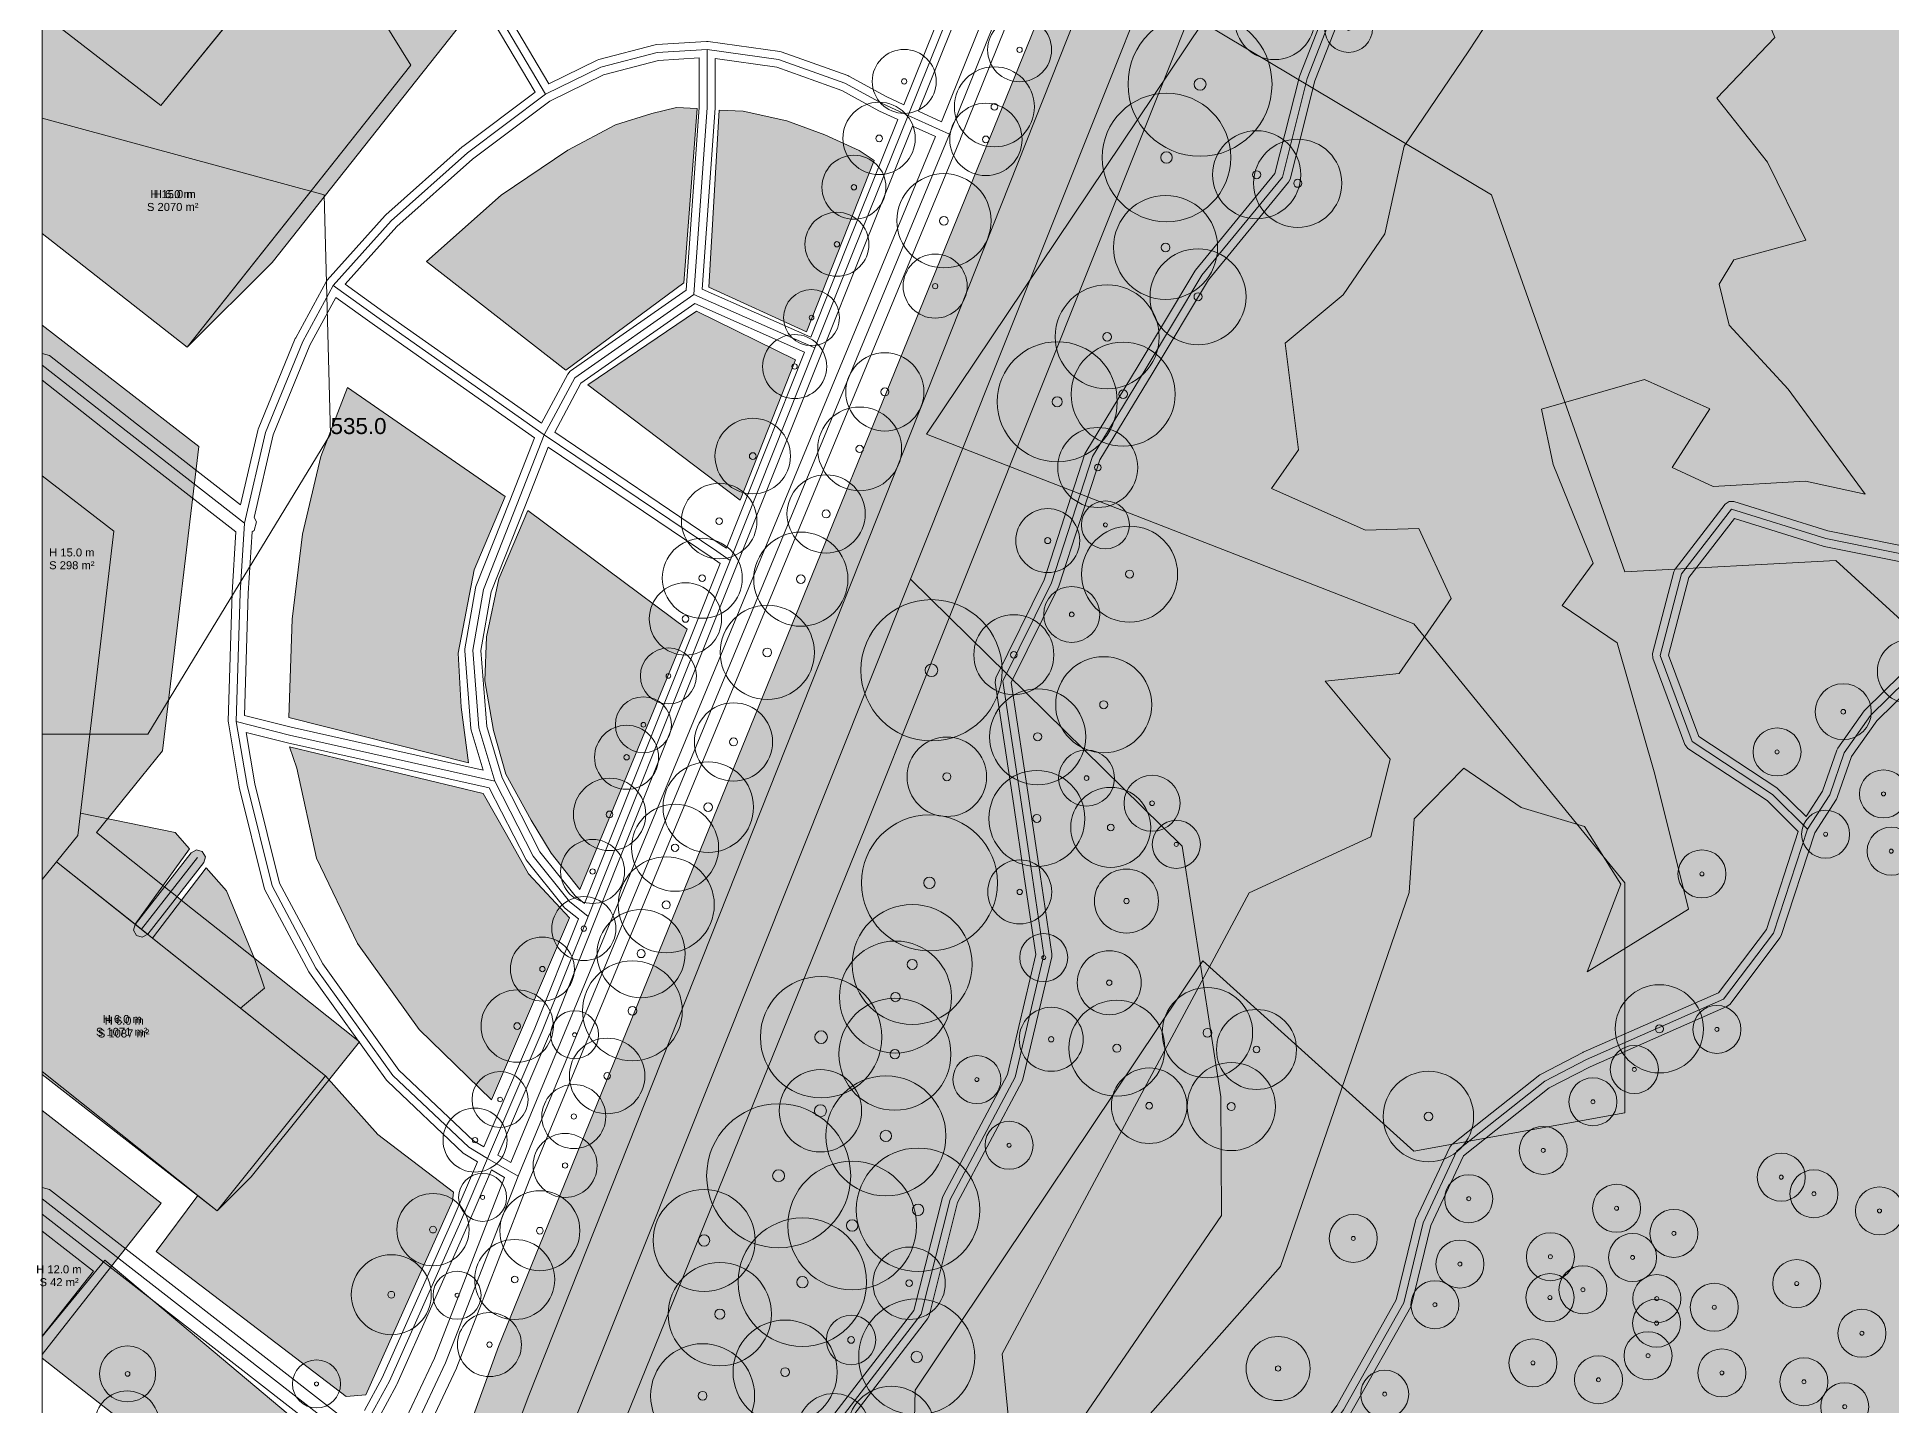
# Model space of a CAD drawing. Header units: metres. Extents: x -4 to 1086, y -7 to 929.
# Drawn here: x -0.6 to 231.2, y 102.6 to 273.7 of the extents above; entities that cross this region are included whole.
import ezdxf

# ---------------------------------------------------------------- set-up
doc = ezdxf.new("R2010")
doc.units = ezdxf.units.M
doc.header["$MEASUREMENT"] = 0
for name, color, linetype, lineweight, true_color in [('TPX_BUILDING_AREAS_TEXT', 7, 'CONTINUOUS', 0, 0x000000), ('TPX_BUILDING_HEIGHTS_TEXT', 7, 'CONTINUOUS', 0, 0x000000), ('TPX_BUILDINGS', 7, 'CONTINUOUS', 0, 0x000000), ('TPX_BUILDINGS_HATCH', 7, 'CONTINUOUS', 0, 0xf0f0f0), ('TPX_BUILDINGS_SHADOWS_HATCH', 7, 'CONTINUOUS', 0, 0x000000), ('TPX_BUILDINGS_SHADOWS_OUTLINES', 7, 'CONTINUOUS', 0, 0x000000), ('TPX_CONTOUR_LINES_5M', 7, 'CONTINUOUS', 0, 0x969696), ('TPX_CONTOUR_LINES_5M_TEXT', 7, 'CONTINUOUS', 0, 0x000000), ('TPX_FRAME_PROJECT', 7, 'CONTINUOUS', 0, 0x000000), ('TPX_ROADS_AXES', 7, 'CONTINUOUS', 0, 0x323232), ('TPX_ROADS_CONTOURS', 7, 'CONTINUOUS', 0, 0x646464), ('TPX_ROADS_HATCH', 7, 'CONTINUOUS', 0, 0xc8c8c8), ('TPX_VEGETATION_GREEN_SPACES', 7, 'CONTINUOUS', 0, 0x58ba48), ('TPX_VEGETATION_GREEN_SPACES_HATCH', 7, 'CONTINUOUS', 0, 0x58ba48), ('TPX_VEGETATION_TREES_INDIVIDUAL', 7, 'CONTINUOUS', 0, 0x136734), ('TPX_WATERWAYS', 7, 'CONTINUOUS', 0, 0x7aafdf), ('TPX_WATERWAYS_HATCH', 7, 'CONTINUOUS', 0, 0x7aafdf)]:
    doc.layers.add(name, color=color, linetype=linetype, lineweight=lineweight, true_color=true_color)
doc.styles.add('TPX_TEXTE', font='arial.ttf')

# ---------------------------------------------------------------- blocks, each defined once
blk = doc.blocks.new('TREETR004_CR047')
at = {"layer": 'TPX_VEGETATION_TREES_INDIVIDUAL'}
for radius in [4.72, 0.417]:
    blk.add_circle((0, 0, 0.04), radius, dxfattribs=at)
blk = doc.blocks.new('TREETR003_CR035')
at = {"layer": 'TPX_VEGETATION_TREES_INDIVIDUAL'}
for radius in [3.5, 0.292]:
    blk.add_circle((0, 0, 0.04), radius, dxfattribs=at)
blk = doc.blocks.new('TREETR007_CR075')
at = {"layer": 'TPX_VEGETATION_TREES_INDIVIDUAL'}
for radius in [7.5, 0.708]:
    blk.add_circle((0, 0, 0.04), radius, dxfattribs=at)
blk = doc.blocks.new('TREETR008_CR090')
at = {"layer": 'TPX_VEGETATION_TREES_INDIVIDUAL'}
for radius in [9, 0.75]:
    blk.add_circle((0, 0, 0.04), radius, dxfattribs=at)
blk = doc.blocks.new('TREETR005_CR054')
at = {"layer": 'TPX_VEGETATION_TREES_INDIVIDUAL'}
for radius in [5.44, 0.458]:
    blk.add_circle((0, 0, 0.04), radius, dxfattribs=at)
blk = doc.blocks.new('TREETR003_CR030')
at = {"layer": 'TPX_VEGETATION_TREES_INDIVIDUAL'}
for radius in [3, 0.25]:
    blk.add_circle((0, 0, 0.04), radius, dxfattribs=at)
blk = doc.blocks.new('TREETR005_CR055')
at = {"layer": 'TPX_VEGETATION_TREES_INDIVIDUAL'}
for radius in [5.51, 0.5]:
    blk.add_circle((0, 0, 0.04), radius, dxfattribs=at)
blk = doc.blocks.new('TREETR006_CR075')
at = {"layer": 'TPX_VEGETATION_TREES_INDIVIDUAL'}
for radius in [7.5, 0.625]:
    blk.add_circle((0, 0, 0.04), radius, dxfattribs=at)
blk = doc.blocks.new('TREETR007_CR080')
at = {"layer": 'TPX_VEGETATION_TREES_INDIVIDUAL'}
for radius in [8.03, 0.708]:
    blk.add_circle((0, 0, 0.04), radius, dxfattribs=at)
blk = doc.blocks.new('TREETR005_CR057')
at = {"layer": 'TPX_VEGETATION_TREES_INDIVIDUAL'}
for radius in [5.65, 0.542]:
    blk.add_circle((0, 0, 0.04), radius, dxfattribs=at)
blk = doc.blocks.new('TREETR006_CR070')
at = {"layer": 'TPX_VEGETATION_TREES_INDIVIDUAL'}
for radius in [7, 0.583]:
    blk.add_circle((0, 0, 0.04), radius, dxfattribs=at)
blk = doc.blocks.new('TREETR007_CR085')
at = {"layer": 'TPX_VEGETATION_TREES_INDIVIDUAL'}
for radius in [8.5, 0.708]:
    blk.add_circle((0, 0, 0.04), radius, dxfattribs=at)
blk = doc.blocks.new('TREETR006_CR065')
at = {"layer": 'TPX_VEGETATION_TREES_INDIVIDUAL'}
for radius in [6.45, 0.625]:
    blk.add_circle((0, 0, 0.04), radius, dxfattribs=at)
blk = doc.blocks.new('TREETR005_CR062')
at = {"layer": 'TPX_VEGETATION_TREES_INDIVIDUAL'}
for radius in [6.24, 0.542]:
    blk.add_circle((0, 0, 0.04), radius, dxfattribs=at)
blk = doc.blocks.new('TREETR007_CR064')
at = {"layer": 'TPX_VEGETATION_TREES_INDIVIDUAL'}
for radius in [6.37, 0.708]:
    blk.add_circle((0, 0, 0.04), radius, dxfattribs=at)
blk = doc.blocks.new('TREETR005_CR059')
at = {"layer": 'TPX_VEGETATION_TREES_INDIVIDUAL'}
for radius in [5.89, 0.542]:
    blk.add_circle((0, 0, 0.04), radius, dxfattribs=at)
blk = doc.blocks.new('TREETR008_CR052')
at = {"layer": 'TPX_VEGETATION_TREES_INDIVIDUAL'}
for radius in [5.15, 0.75]:
    blk.add_circle((0, 0, 0.04), radius, dxfattribs=at)
blk = doc.blocks.new('TREETR008_CR076')
at = {"layer": 'TPX_VEGETATION_TREES_INDIVIDUAL'}
for radius in [7.59, 0.792]:
    blk.add_circle((0, 0, 0.04), radius, dxfattribs=at)
blk = doc.blocks.new('TREETR007_CR073')
at = {"layer": 'TPX_VEGETATION_TREES_INDIVIDUAL'}
for radius in [7.25, 0.708]:
    blk.add_circle((0, 0, 0.04), radius, dxfattribs=at)
blk = doc.blocks.new('TREETR003_CR040')
at = {"layer": 'TPX_VEGETATION_TREES_INDIVIDUAL'}
for radius in [4, 0.333]:
    blk.add_circle((0, 0, 0.04), radius, dxfattribs=at)
blk = doc.blocks.new('TREETR004_CR050')
at = {"layer": 'TPX_VEGETATION_TREES_INDIVIDUAL'}
for radius in [5, 0.417]:
    blk.add_circle((0, 0, 0.04), radius, dxfattribs=at)
blk = doc.blocks.new('TREETR007_CR077')
at = {"layer": 'TPX_VEGETATION_TREES_INDIVIDUAL'}
for radius in [7.72, 0.708]:
    blk.add_circle((0, 0, 0.04), radius, dxfattribs=at)
blk = doc.blocks.new('TREETR004_CR031')
at = {"layer": 'TPX_VEGETATION_TREES_INDIVIDUAL'}
for radius in [3.09, 0.417]:
    blk.add_circle((0, 0, 0.04), radius, dxfattribs=at)
blk = doc.blocks.new('TREETR004_CR040')
at = {"layer": 'TPX_VEGETATION_TREES_INDIVIDUAL'}
for radius in [4, 0.375]:
    blk.add_circle((0, 0, 0.04), radius, dxfattribs=at)
blk = doc.blocks.new('TREETR005_CR050')
at = {"layer": 'TPX_VEGETATION_TREES_INDIVIDUAL'}
for radius in [4.97, 0.5]:
    blk.add_circle((0, 0, 0.04), radius, dxfattribs=at)
blk = doc.blocks.new('TREETR005_CR052')
at = {"layer": 'TPX_VEGETATION_TREES_INDIVIDUAL'}
for radius in [5.24, 0.458]:
    blk.add_circle((0, 0, 0.04), radius, dxfattribs=at)
blk = doc.blocks.new('TREETR004_CR045')
at = {"layer": 'TPX_VEGETATION_TREES_INDIVIDUAL'}
for radius in [4.52, 0.417]:
    blk.add_circle((0, 0, 0.04), radius, dxfattribs=at)
blk = doc.blocks.new('TREETR005_CR060')
at = {"layer": 'TPX_VEGETATION_TREES_INDIVIDUAL'}
for radius in [6, 0.5]:
    blk.add_circle((0, 0, 0.04), radius, dxfattribs=at)
blk = doc.blocks.new('TREETR005_CR049')
at = {"layer": 'TPX_VEGETATION_TREES_INDIVIDUAL'}
for radius in [4.89, 0.5]:
    blk.add_circle((0, 0, 0.04), radius, dxfattribs=at)
blk = doc.blocks.new('TREETR008_CR088')
at = {"layer": 'TPX_VEGETATION_TREES_INDIVIDUAL'}
for radius in [8.83, 0.792]:
    blk.add_circle((0, 0, 0.04), radius, dxfattribs=at)
blk = doc.blocks.new('TREETR005_CR065')
at = {"layer": 'TPX_VEGETATION_TREES_INDIVIDUAL'}
for radius in [6.5, 0.542]:
    blk.add_circle((0, 0, 0.04), radius, dxfattribs=at)

msp = doc.modelspace()

# ---------------------------------------------------------------- hatches: boundary and pattern name
at = {"layer": 'TPX_BUILDINGS_HATCH'}
for points in [[(0, 276.64), (0, 249.18), (18.13, 234.97), (46.06, 270.26), (18.17, 315.16), (16.19, 318.35), (0.05, 344.31), (0, 344.35), (0, 316.56), (0.43, 316.24), (7.98, 304.05), (10.59, 299.84), (24.62, 277.23), (14.84, 265.19), (0, 276.64)], [(0, 276.64), (0, 249.18), (18.13, 234.97), (46.06, 270.26), (18.17, 315.16), (16.19, 318.35), (0.05, 344.31), (0, 344.35), (0, 316.56), (0.43, 316.24), (7.98, 304.05), (10.59, 299.84), (24.62, 277.23), (14.84, 265.19), (0, 276.64)], [(0, 218.91), (0, 168.45), (1.79, 170.66), (4.44, 173.94), (4.78, 176.74), (8.95, 211.97), (0, 218.91)], [(0, 218.91), (0, 144.44), (19.46, 128.95), (21.87, 127.04), (35.41, 143.91), (24.8, 152.35), (13.77, 161.13), (12.39, 162.22), (11.61, 162.85), (1.79, 170.66), (4.44, 173.94), (4.78, 176.74), (8.95, 211.97), (0, 218.91)], [(0, 168.45), (0, 144.07), (21.87, 127.04), (35.41, 143.91), (1.79, 170.66), (0, 168.45)], [(0, 124.48), (0, 111.38), (6.39, 119.51), (0, 124.48)]]:
    msp.add_hatch(color=256, dxfattribs=at).paths.add_polyline_path(points)
at = {"layer": 'TPX_BUILDINGS_SHADOWS_HATCH'}
h = msp.add_hatch(color=256, dxfattribs=at)
h.paths.add_polyline_path([(21.83, 239.64), (18.13, 234.97), (28.74, 245.57), (56.67, 280.86), (54.76, 283.93), (55.98, 285.2), (50.96, 290.05), (38.72, 309.75), (39.49, 310.51), (33.04, 322.61), (31.3, 321.69), (30.75, 322.59), (28.27, 321.13), (18.17, 315.16), (46.06, 270.26), (21.83, 239.64)])
h.paths.add_polyline_path([(21.35, 314.41), (28.79, 318.37), (35.25, 306.27), (27.8, 302.31), (21.35, 314.41)], flags=16)
h.paths.add_polyline_path([(44.3, 284), (46.38, 286.14), (51.74, 280.95), (49.67, 278.81), (44.3, 284)], flags=16)
for points in [[(0, 283.01), (0, 276.64), (14.84, 265.19), (24.22, 276.75), (7.05, 289.99), (8.24, 291.18), (11.1, 294.91), (9.54, 296.1), (11.42, 298.51), (10.59, 299.84), (1.06, 287.61), (2.61, 286.42), (0, 283.01)], [(0, 237.73), (0, 218.91), (8.95, 211.97), (4.78, 176.74), (4.44, 173.94), (1.79, 170.66), (11.61, 162.85), (12.16, 162.41), (12.85, 161.86), (13.77, 161.13), (19.28, 156.75), (35.41, 143.91), (21.87, 127.04), (26.11, 131.28), (39.65, 148.15), (23.52, 160.99), (18.01, 165.38), (17.09, 166.1), (16.41, 166.65), (15.86, 167.09), (6.77, 174.32), (12.4, 181.27), (15.05, 184.54), (15.38, 187.34), (19.56, 222.57), (0, 237.73)], [(0, 111.38), (0, 109.08), (7.13, 118.15), (14.88, 127.99), (0, 139.57), (0, 124.48), (6.39, 119.51), (0, 111.38)]]:
    msp.add_hatch(color=256, dxfattribs=at).paths.add_polyline_path(points)
at = {"layer": 'TPX_ROADS_HATCH'}
msp.add_hatch(color=256, dxfattribs=at).paths.add_polyline_path([(11.6, 162.84), (11.4, 162.1), (11.78, 161.43), (12.51, 161.23), (13.18, 161.61), (20.19, 170.56), (20.39, 171.3), (20.01, 171.96), (19.28, 172.17), (18.61, 171.79), (11.6, 162.84)])
at = {"layer": 'TPX_VEGETATION_GREEN_SPACES_HATCH'}
for points in [[(0, 26.12), (0, 6.68), (18.1, 25.17), (23.49, 30.09), (24.86, 31.35), (42.51, 60.21), (54.87, 88.09), (60.82, 103.94), (148.83, 325.85), (145.31, 327.3), (57.04, 110.09), (50.6, 92.38), (45.13, 83.99), (12.37, 41.35), (0, 26.12)], [(150.84, 166.78), (119.97, 109.17), (122.46, 83.55), (130.16, 92.27), (154.74, 120.07), (170.86, 166.84), (171.46, 176.04), (177.68, 182.36), (184.82, 177.44), (192.77, 175.07), (197.31, 167.87), (193.1, 156.92), (205.76, 164.72), (201.56, 181.62), (196.83, 198.02), (189.95, 202.68), (193.85, 208.01), (188.84, 220.33), (187.36, 227.24), (200.23, 230.95), (208.41, 227.29), (203.72, 219.93), (208.83, 217.58), (220.39, 218.23), (227.83, 216.63), (218.19, 229.76), (210.83, 237.74), (209.58, 242.86), (211.41, 245.91), (220.43, 248.38), (215.64, 258.13), (209.3, 266.12), (216.56, 273.71), (210.54, 288.33), (192.8, 286.21), (187.93, 286.76), (178.28, 272.04), (170.21, 260.1), (167.79, 249.14), (162.59, 241.53), (155.34, 235.47), (157.01, 222.16), (153.63, 217.34), (165.39, 212.12), (172.06, 212.31), (176.09, 203.58), (169.58, 194.2), (160.33, 193.26), (168.46, 183.48), (166.05, 173.79), (150.84, 166.78)], [(57.36, 254.01), (48.04, 245.7), (65.45, 232.1), (80.19, 243.03), (81.84, 264.83), (79.27, 264.96), (76.19, 264.19), (71.65, 262.79), (65.69, 259.63), (57.36, 254.01)], [(84.6, 264.62), (83.3, 242.51), (95.54, 236.91), (103.96, 258.31), (102.11, 259.58), (97.82, 261.53), (93.08, 263.27), (87.61, 264.48), (84.6, 264.62)], [(81.79, 239.49), (68.17, 230.3), (87.24, 215.87), (94.15, 233.42), (81.79, 239.49)], [(31.25, 200.97), (30.84, 188.68), (53.27, 183.03), (52.35, 189.99), (52, 196.76), (53.99, 207.14), (57.88, 216.32), (38.16, 229.94), (34.84, 221.32), (32.52, 211.61), (31.25, 200.97)], [(55.53, 198.78), (55.31, 193.27), (56.4, 187.06), (57.93, 181.61), (61.12, 175.85), (63.6, 171.75), (67.18, 167.18), (80.62, 199.75), (60.68, 214.58), (57.05, 206.02), (55.53, 198.78)], [(55.13, 179.21), (30.91, 185.04), (31.84, 182.37), (34.26, 171.13), (39.42, 160.43), (47.11, 149.71), (56.14, 140.9), (65.89, 163.64), (60.79, 169.15), (58.01, 174.06), (55.13, 179.21)], [(4.44, 173.94), (1.79, 170.66), (11.61, 162.85), (18.41, 172.28), (16.61, 174.32), (4.78, 176.74), (4.44, 173.94)], [(20.51, 169.92), (13.77, 161.13), (24.8, 152.35), (27.78, 154.88), (26.56, 158.43), (23.04, 167.05), (20.51, 169.92)], [(19.46, 128.95), (14.24, 121.95), (37.98, 103.82), (40.45, 104.02), (51.29, 128.26), (51.42, 129.37), (41.95, 136.56), (35.41, 143.91), (21.87, 127.04), (19.46, 128.95)], [(0, 111.31), (0, 108.6), (28.37, 86.32), (34.89, 98.13), (7.84, 120.86), (0, 111.31)]]:
    msp.add_hatch(color=256, dxfattribs=at).paths.add_polyline_path(points)
h = msp.add_hatch(color=256, dxfattribs=at)
h.paths.add_polyline_path([(33.89, 10.91), (33.34, 3.55), (34.02, 0), (49.48, 0), (50.03, 0.4), (61.23, 7.98), (74.56, 11.59), (91.82, 48.46), (104.25, 65.93), (115.27, 64.79), (115.67, 53.43), (105.24, 37.05), (117.06, 11.13), (120.79, 7.07), (126.58, 5.03), (136.67, 7.75), (149.86, 12.48), (167.92, 20.99), (293.88, 29.68), (286.66, 99.9), (287.17, 111.39), (288.47, 121.36), (291.24, 130.22), (295.99, 137.79), (386.21, 257.79), (392.54, 261.86), (356.25, 287.93), (337.35, 301.35), (318.81, 309.95), (299.24, 314.53), (275.88, 315.77), (263.65, 313.74), (231.38, 308.56), (206.68, 308.84), (189.75, 310.81), (180.38, 307.75), (166.44, 313.86), (159.79, 317.5), (102.89, 174.98), (64.45, 80.17), (55.82, 59.81), (54.46, 54.17), (47.94, 38.05), (40.51, 23.37), (39.78, 21.99), (33.89, 10.91)])
h.paths.add_polyline_path([(119.97, 109.17), (150.84, 166.78), (166.05, 173.79), (168.46, 183.48), (160.33, 193.26), (169.58, 194.2), (176.09, 203.58), (172.06, 212.31), (165.39, 212.12), (153.63, 217.34), (157.01, 222.16), (155.34, 235.47), (162.59, 241.53), (167.79, 249.14), (170.21, 260.1), (178.28, 272.04), (187.93, 286.76), (192.8, 286.21), (210.54, 288.33), (216.56, 273.71), (209.3, 266.12), (215.64, 258.13), (220.43, 248.38), (211.41, 245.91), (209.58, 242.86), (210.83, 237.74), (218.19, 229.76), (227.83, 216.63), (220.39, 218.23), (208.83, 217.58), (203.72, 219.93), (208.41, 227.29), (200.23, 230.95), (187.36, 227.24), (188.84, 220.33), (193.85, 208.01), (189.95, 202.68), (196.83, 198.02), (201.56, 181.62), (205.76, 164.72), (193.1, 156.92), (197.31, 167.87), (192.77, 175.07), (184.82, 177.44), (177.68, 182.36), (171.46, 176.04), (170.86, 166.84), (154.74, 120.07), (130.16, 92.27), (122.46, 83.55), (119.97, 109.17)], flags=16)
at = {"layer": 'TPX_WATERWAYS_HATCH'}
msp.add_hatch(color=256, dxfattribs=at).paths.add_polyline_path([(42.51, 60.21), (24.86, 31.35), (36.45, 25.45), (40.51, 23.37), (47.94, 38.05), (54.46, 54.17), (55.82, 59.81), (64.45, 80.17), (102.89, 174.98), (159.79, 317.5), (176.97, 360.53), (316.23, 709), (316.62, 714.91), (320.37, 723.45), (312.43, 726.69), (307.37, 718.47), (148.83, 325.85), (60.82, 103.94), (54.87, 88.09), (42.51, 60.21)])

# ---------------------------------------------------------------- linework, layer by layer
at = {"layer": 'TPX_BUILDINGS', "elevation": 0.04}
for points in [[(0, 276.64), (0, 249.18), (18.13, 234.97), (46.06, 270.26), (18.17, 315.16), (16.19, 318.35), (0.05, 344.31), (0, 344.35), (0, 316.56), (0.43, 316.24), (7.98, 304.05), (10.59, 299.84), (24.62, 277.23), (14.84, 265.19)], [(0, 276.64), (0, 249.18), (18.13, 234.97), (46.06, 270.26), (18.17, 315.16), (16.19, 318.35), (0.05, 344.31), (0, 344.35), (0, 316.56), (0.43, 316.24), (7.98, 304.05), (10.59, 299.84), (24.62, 277.23), (14.84, 265.19)], [(0, 218.91), (0, 168.45), (1.79, 170.66), (4.44, 173.94), (4.78, 176.74), (8.95, 211.97)], [(0, 218.91), (0, 144.44), (19.46, 128.95), (21.87, 127.04), (35.41, 143.91), (24.8, 152.35), (13.77, 161.13), (12.39, 162.22), (11.61, 162.85), (1.79, 170.66), (4.44, 173.94), (4.78, 176.74), (8.95, 211.97)], [(0, 168.45), (0, 144.07), (21.87, 127.04), (35.41, 143.91), (1.79, 170.66)], [(0, 124.48), (0, 111.38), (6.39, 119.51)]]:
    msp.add_lwpolyline(points, close=True, dxfattribs=at)
at = {"layer": 'TPX_BUILDINGS_SHADOWS_OUTLINES', "elevation": 0.04}
for points in [[(21.83, 239.64), (18.13, 234.97), (28.74, 245.57), (56.67, 280.86), (54.76, 283.93), (55.98, 285.2), (50.96, 290.05), (38.72, 309.75), (39.49, 310.51), (33.04, 322.61), (31.3, 321.69), (30.75, 322.59), (28.27, 321.13), (18.17, 315.16), (46.06, 270.26)], [(0, 283.01), (0, 276.64), (14.84, 265.19), (24.22, 276.75), (7.05, 289.99), (8.24, 291.18), (11.1, 294.91), (9.54, 296.1), (11.42, 298.51), (10.59, 299.84), (1.06, 287.61), (2.61, 286.42)], [(0, 237.73), (0, 218.91), (8.95, 211.97), (4.78, 176.74), (4.44, 173.94), (1.79, 170.66), (11.61, 162.85), (12.16, 162.41), (12.85, 161.86), (13.77, 161.13), (19.28, 156.75), (35.41, 143.91), (21.87, 127.04), (26.11, 131.28), (39.65, 148.15), (23.52, 160.99), (18.01, 165.38), (17.09, 166.1), (16.41, 166.65), (15.86, 167.09), (6.77, 174.32), (12.4, 181.27), (15.05, 184.54), (15.38, 187.34), (19.56, 222.57)], [(0, 111.38), (0, 109.08), (7.13, 118.15), (14.88, 127.99), (0, 139.57), (0, 124.48), (6.39, 119.51)]]:
    msp.add_lwpolyline(points, close=True, dxfattribs=at)
at = {"layer": 'TPX_CONTOUR_LINES_5M', "elevation": 0.05}
for points in [[(570.36, 433.33), (604.29, 343.67), (595.77, 313.79), (567.03, 302.97), (540.65, 260.84), (514.28, 276.24), (437.57, 283.9), (276.92, 125.76), (239.56, 194.25), (224.17, 208.34), (197.8, 206.92), (181.13, 254.02), (145.05, 275.59), (110.53, 224.13), (171.43, 200.39), (197.8, 168.04), (197.8, 139.28), (171.43, 134.47), (145.05, 158.29), (109.11, 104.6), (107.72, 44.83), (92.31, 30.8), (39.56, 22), (0, 29)], [(0, 186.6), (13.19, 186.6), (36.04, 224.13), (35.22, 254.02), (0, 263.61)]]:
    msp.add_lwpolyline(points, dxfattribs=at)
at = {"layer": 'TPX_FRAME_PROJECT', "elevation": 0}
msp.add_lwpolyline([(0, 0), (1081.31, 0), (1081.31, 926.42), (0, 926.42)], close=True, dxfattribs=at)
at = {"layer": 'TPX_ROADS_AXES', "elevation": 0.03}
for points in [[(2.15, 444.28), (26.44, 427.87), (30.67, 424.61), (136.14, 342.79), (137.67, 339.1), (137.05, 335.62), (108.23, 263.96), (101.37, 246.9), (96.58, 234.9), (85.98, 208.32), (68.22, 163.84), (62.5, 149.49), (55.66, 133.59), (52.15, 125.38), (43.39, 105.73), (41.13, 101.57), (39.02, 98.12), (36.42, 92.96), (33.09, 86.85), (0, 43.48)], [(0, 31.63), (3.34, 35.56), (13.59, 50.36), (43.94, 94.29), (50.4, 108.02), (59.47, 131.37), (113.38, 261.62), (143.11, 335.37), (145.08, 340.25)], [(42.38, 4.45), (56.18, 20.44), (58.66, 27.64), (69.83, 38.29), (74.53, 61.51), (84.17, 80.72), (87.47, 85), (95.16, 95.02), (97.76, 98.41), (109.86, 114.13), (113.47, 128.45), (121.58, 143.72), (125.2, 159.02), (123.73, 168.95), (122.41, 177.86), (120.06, 193.22), (126.15, 205.54), (131.28, 221.33), (137.84, 232.16), (144.92, 243.97), (154.99, 256.24), (158.09, 268.58), (165.23, 286.83)], [(54.16, 281.43), (62.92, 266.61)], [(24.26, 188.19), (24.72, 204.28), (25.28, 212.98), (27.9, 224.34), (32.56, 235.69), (36.37, 242.68), (43.61, 250.79), (53.15, 259.28), (62.92, 266.61), (69.8, 269.97), (76.87, 271.81), (83.1, 272.21), (92.04, 270.96), (100.33, 268.01), (105.04, 265.41), (108.23, 263.96), (113.38, 261.62)], [(83.1, 272.21), (83.09, 264.95), (81.45, 241.59), (66.56, 231.15), (62.74, 224.03), (59.37, 215.42), (55.14, 204.7), (53.81, 197.13)], [(85.98, 208.32), (84.31, 209.47), (62.74, 224.03), (42.11, 238.56), (36.37, 242.68)], [(81.45, 241.59), (96.58, 234.9)], [(0, 232.76), (10.85, 224.23)], [(10.85, 224.23), (25.28, 212.98)], [(236.23, 208.38), (222.9, 211.07), (211.12, 214.75), (204.88, 206.64), (202.22, 196.45), (206.22, 185.68), (216.23, 179.09), (220.61, 174.73), (216.38, 161.74), (210.14, 153.49), (193, 145.95), (187.81, 143.25), (176.81, 134.55), (172.58, 125.54), (170.17, 115.52), (162.65, 102.17), (152.54, 88.22), (151.61, 85.2), (143.16, 57.89), (135.55, 45.49), (133.85, 38.28)], [(249.62, 212.85), (250.52, 207.82), (249.89, 203.71), (245.43, 199.94), (232.97, 193.31), (228.51, 188.96), (225.22, 184.29), (223.41, 179.03), (220.61, 174.73)], [(53.81, 197.13), (54.58, 187.41), (56.55, 180.76), (61.37, 171.37), (65.91, 165.7), (68.22, 163.84)], [(56.55, 180.76), (30.89, 186.5), (24.26, 188.19)], [(59.47, 131.37), (55.66, 133.59), (53.3, 134.97), (43.83, 143.94), (34.21, 157.38), (28.73, 167.64), (25.6, 180.22), (24.26, 188.19)], [(19.4, 171.18), (12.39, 162.22)], [(43.94, 94.29), (39.02, 98.12), (0, 128.52)]]:
    msp.add_lwpolyline(points, dxfattribs=at)
at = {"layer": 'TPX_ROADS_CONTOURS', "elevation": 0.03}
for points in [[(32.48, 424.47), (33.93, 426.28), (136.18, 345.38), (143.27, 339.78), (141.72, 335.94), (112.39, 263.17), (109.52, 264.48), (137.98, 335.25), (138.04, 335.45), (138.65, 338.92), (138.59, 339.48), (137.07, 343.17), (136.76, 343.58)], [(37.85, 242.85), (44.31, 250.08), (53.79, 258.51), (63.45, 265.76), (70.15, 269.03), (77.03, 270.82), (82.1, 271.14), (82.09, 264.98), (80.49, 242.13), (65.99, 231.97), (65.68, 231.63), (62.4, 225.5), (42.69, 239.38)], [(82.5, 242.22), (84.09, 264.88), (84.09, 264.95), (84.1, 271.06), (91.8, 269.98), (99.92, 267.09), (104.56, 264.54), (104.63, 264.5), (106.95, 263.45), (100.44, 247.27), (96.04, 236.23)], [(56.93, 134), (63.42, 149.1), (63.43, 149.12), (69.14, 163.47), (86.91, 207.95), (97.51, 234.53), (102.3, 246.53), (108.77, 262.62), (111.63, 261.32), (58.55, 133.06)], [(25.28, 188.96), (25.72, 204.23), (26.22, 211.92), (26.47, 212.06), (26.77, 213.17), (26.47, 213.7), (28.86, 224.04), (33.46, 235.26), (36.7, 241.21), (41.53, 237.74), (61.53, 223.66), (58.44, 215.78), (54.21, 205.06), (54.15, 204.87), (52.83, 197.3), (52.82, 197.05), (53.58, 187.33), (53.62, 187.13), (55.1, 182.11), (31.12, 187.47)], [(64.05, 224.35), (67.33, 230.47), (81.57, 240.44), (95.29, 234.38), (85.51, 209.86), (84.87, 210.3)], [(54.82, 197.08), (56.11, 204.42), (60.3, 215.05), (63.22, 222.5), (83.75, 208.64), (84.75, 207.95), (67.79, 165.46), (66.62, 166.41), (62.21, 171.92), (57.48, 181.14), (55.57, 187.59)], [(203.27, 196.5), (205.8, 206.19), (211.49, 213.59), (222.6, 210.11), (222.7, 210.09), (236.03, 207.4), (236.55, 207.43), (248.84, 211.54), (249.5, 207.81), (248.96, 204.24), (244.87, 200.78), (232.5, 194.2), (232.28, 194.03), (227.81, 189.67), (227.69, 189.53), (224.4, 184.86), (224.27, 184.61), (222.5, 179.47), (220.44, 176.31), (216.93, 179.8), (216.78, 179.92), (207.05, 186.33)], [(25.5, 186.84), (30.64, 185.53), (30.67, 185.52), (55.87, 179.89), (60.48, 170.92), (60.59, 170.75), (65.13, 165.07), (65.28, 164.92), (67.01, 163.52), (61.57, 149.88), (55.19, 135.02), (53.91, 135.78), (44.59, 144.6), (35.06, 157.91), (29.67, 168), (26.58, 180.42)], [(11.6, 162.84), (11.4, 162.1), (11.78, 161.43), (12.51, 161.23), (13.18, 161.61), (20.19, 170.56), (20.39, 171.3), (20.01, 171.96), (19.28, 172.17), (18.61, 171.79)], [(40.6, 98.79), (41.98, 101.05), (42.01, 101.09), (44.27, 105.25), (44.3, 105.32), (53.06, 124.98), (56.14, 132.15), (57.79, 131.19), (49.02, 108.61), (43.38, 96.63)]]:
    msp.add_lwpolyline(points, close=True, dxfattribs=at)
for points in [[(45.3, 93.66), (51.76, 107.38), (51.8, 107.48), (60.86, 130.81), (114.76, 261.04), (114.77, 261.06), (144.5, 334.81)], [(136.09, 335.9), (107.69, 265.3), (105.49, 266.31), (100.82, 268.88), (100.67, 268.95), (92.37, 271.9), (92.17, 271.95), (83.24, 273.2), (83.03, 273.2), (76.81, 272.81), (76.62, 272.78), (69.55, 270.94), (69.36, 270.87), (63.31, 267.92), (55.56, 281.02)], [(164.28, 287.16), (157.16, 268.95), (157.12, 268.83), (154.07, 256.7), (144.15, 244.6), (144.07, 244.48), (136.98, 232.67), (130.42, 221.85), (130.32, 221.64), (125.22, 205.92), (119.17, 193.66), (119.08, 193.07), (121.42, 177.71), (122.74, 168.8), (124.18, 159.07), (120.64, 144.07), (112.59, 128.92), (112.5, 128.7), (108.94, 114.58), (96.97, 99.02)], [(98.55, 97.8), (110.65, 113.52), (110.83, 113.89), (114.41, 128.09), (122.46, 143.25), (122.55, 143.49), (126.18, 158.79), (126.19, 159.17), (124.72, 169.09), (123.39, 178.01), (121.1, 193.06), (127.04, 205.1), (127.1, 205.23), (132.19, 220.91), (138.7, 231.64), (145.74, 243.39), (155.76, 255.61), (155.96, 256), (159.05, 268.28), (166.16, 286.46)], [(53.87, 279.96), (61.61, 266.88), (52.55, 260.08), (52.49, 260.03), (42.94, 251.54), (42.86, 251.46), (35.62, 243.35), (35.49, 243.16), (31.68, 236.17), (31.63, 236.07), (26.98, 224.72), (26.93, 224.57), (24.79, 215.27), (11.78, 225.41), (0.93, 233.94), (0, 234.2), (0, 230.85), (9.93, 223.05), (24.21, 211.92), (23.72, 204.34), (23.72, 204.31), (23.26, 188.22), (23.28, 188.02), (24.62, 180.05), (24.63, 179.98), (27.76, 167.4), (27.84, 167.17), (33.33, 156.91), (33.4, 156.8), (43.02, 143.36), (43.15, 143.22), (52.61, 134.25), (52.8, 134.11), (54.4, 133.17), (51.23, 125.78), (42.49, 106.17), (40.26, 102.07)], [(236.17, 209.41), (223.15, 212.04), (211.42, 215.7), (210.82, 215.7), (210.33, 215.36), (204.09, 207.25), (203.91, 206.89), (201.25, 196.7), (201.28, 196.1), (205.28, 185.33), (205.67, 184.84), (215.6, 178.31), (219.47, 174.46), (215.48, 162.21), (209.5, 154.3), (192.6, 146.86), (192.54, 146.83), (187.35, 144.13), (187.19, 144.03), (176.19, 135.34), (175.91, 134.98), (171.68, 125.96), (171.61, 125.77), (169.23, 115.89), (161.81, 102.71), (151.73, 88.81)], [(163.52, 101.68), (171.04, 115.03), (171.14, 115.28), (173.53, 125.2), (177.62, 133.91), (188.35, 142.4), (193.44, 145.04), (210.55, 152.57), (210.94, 152.88), (217.18, 161.14), (217.33, 161.43), (221.52, 174.3), (224.25, 178.48), (224.35, 178.7), (226.12, 183.83), (229.27, 188.3), (233.57, 192.5)], [(39.01, 100.03), (0.92, 129.71), (0, 129.96), (0, 126.62), (37.53, 97.38)]]:
    msp.add_lwpolyline(points, dxfattribs=at)
at = {"layer": 'TPX_VEGETATION_GREEN_SPACES', "elevation": 0}
for points in [[(0, 26.12), (0, 6.68), (18.1, 25.17), (23.49, 30.09), (24.86, 31.35), (42.51, 60.21), (54.87, 88.09), (60.82, 103.94), (148.83, 325.85), (145.31, 327.3), (57.04, 110.09), (50.6, 92.38), (45.13, 83.99), (12.37, 41.35)], [(57.36, 254.01), (48.04, 245.7), (65.45, 232.1), (80.19, 243.03), (81.84, 264.83), (79.27, 264.96), (76.19, 264.19), (71.65, 262.79), (65.69, 259.63)], [(84.6, 264.62), (83.3, 242.51), (95.54, 236.91), (103.96, 258.31), (102.11, 259.58), (97.82, 261.53), (93.08, 263.27), (87.61, 264.48)], [(81.79, 239.49), (68.17, 230.3), (87.24, 215.87), (94.15, 233.42)], [(31.25, 200.97), (30.84, 188.68), (53.27, 183.03), (52.35, 189.99), (52, 196.76), (53.99, 207.14), (57.88, 216.32), (38.16, 229.94), (34.84, 221.32), (32.52, 211.61)], [(55.53, 198.78), (55.31, 193.27), (56.4, 187.06), (57.93, 181.61), (61.12, 175.85), (63.6, 171.75), (67.18, 167.18), (80.62, 199.75), (60.68, 214.58), (57.05, 206.02)], [(55.13, 179.21), (30.91, 185.04), (31.84, 182.37), (34.26, 171.13), (39.42, 160.43), (47.11, 149.71), (56.14, 140.9), (65.89, 163.64), (60.79, 169.15), (58.01, 174.06)], [(4.44, 173.94), (1.79, 170.66), (11.61, 162.85), (18.41, 172.28), (16.61, 174.32), (4.78, 176.74)], [(20.51, 169.92), (13.77, 161.13), (24.8, 152.35), (27.78, 154.88), (26.56, 158.43), (23.04, 167.05)], [(19.46, 128.95), (14.24, 121.95), (37.98, 103.82), (40.45, 104.02), (51.29, 128.26), (51.42, 129.37), (41.95, 136.56), (35.41, 143.91), (21.87, 127.04)], [(0, 111.31), (0, 108.6), (28.37, 86.32), (34.89, 98.13), (7.84, 120.86)]]:
    msp.add_lwpolyline(points, close=True, dxfattribs=at)
for points in [[(159.79, 317.5), (102.89, 174.98), (64.45, 80.17)], [(130.16, 92.27), (154.74, 120.07), (170.86, 166.84), (171.46, 176.04), (177.68, 182.36), (184.82, 177.44), (192.77, 175.07), (197.31, 167.87), (193.1, 156.92), (205.76, 164.72), (201.56, 181.62), (196.83, 198.02), (189.95, 202.68), (193.85, 208.01), (188.84, 220.33), (187.36, 227.24), (200.23, 230.95), (208.41, 227.29), (203.72, 219.93), (208.83, 217.58), (220.39, 218.23), (227.83, 216.63), (218.19, 229.76), (210.83, 237.74), (209.58, 242.86), (211.41, 245.91), (220.43, 248.38), (215.64, 258.13), (209.3, 266.12), (216.56, 273.71), (210.54, 288.33)], [(210.54, 288.33), (216.56, 273.71), (209.3, 266.12), (215.64, 258.13), (220.43, 248.38), (211.41, 245.91), (209.58, 242.86), (210.83, 237.74), (218.19, 229.76), (227.83, 216.63), (220.39, 218.23), (208.83, 217.58), (203.72, 219.93), (208.41, 227.29), (200.23, 230.95), (187.36, 227.24), (188.84, 220.33), (193.85, 208.01), (189.95, 202.68), (196.83, 198.02), (201.56, 181.62), (205.76, 164.72), (193.1, 156.92), (197.31, 167.87), (192.77, 175.07), (184.82, 177.44), (177.68, 182.36), (171.46, 176.04), (170.86, 166.84), (154.74, 120.07), (130.16, 92.27)], [(187.93, 286.76), (178.28, 272.04), (170.21, 260.1), (167.79, 249.14), (162.59, 241.53), (155.34, 235.47), (157.01, 222.16), (153.63, 217.34), (165.39, 212.12), (172.06, 212.31), (176.09, 203.58), (169.58, 194.2), (160.33, 193.26), (168.46, 183.48), (166.05, 173.79), (150.84, 166.78), (119.97, 109.17), (122.46, 83.55)], [(122.46, 83.55), (119.97, 109.17), (150.84, 166.78), (166.05, 173.79), (168.46, 183.48), (160.33, 193.26), (169.58, 194.2), (176.09, 203.58), (172.06, 212.31), (165.39, 212.12), (153.63, 217.34), (157.01, 222.16), (155.34, 235.47), (162.59, 241.53), (167.79, 249.14), (170.21, 260.1), (178.28, 272.04), (187.93, 286.76)]]:
    msp.add_lwpolyline(points, dxfattribs=at)
at = {"layer": 'TPX_WATERWAYS', "elevation": 0.01}
for points in [[(398.47, 926.42), (371.08, 866.39), (328.74, 759.36), (162.28, 340.7), (108.52, 206.01), (55.4, 72.94), (36.45, 25.45)], [(108.52, 206.01), (137.45, 177.55)], [(137.45, 177.55), (142.49, 172.6), (147.29, 141.29), (147.37, 126.46), (128.09, 98.28), (122.46, 83.55), (115.27, 64.79), (88.57, 0.8)]]:
    msp.add_lwpolyline(points, dxfattribs=at)
msp.add_lwpolyline([(42.51, 60.21), (24.86, 31.35), (36.45, 25.45), (40.51, 23.37), (47.94, 38.05), (54.46, 54.17), (55.82, 59.81), (64.45, 80.17), (102.89, 174.98), (159.79, 317.5), (176.97, 360.53), (316.23, 709), (316.62, 714.91), (320.37, 723.45), (312.43, 726.69), (307.37, 718.47), (148.83, 325.85), (60.82, 103.94), (54.87, 88.09)], close=True, dxfattribs=at)

# ---------------------------------------------------------------- block references
at = {"layer": 'TPX_VEGETATION_TREES_INDIVIDUAL'}
for name, p in [('TREETR004_CR050', (154.02, 275.94, 0.04)), ('TREETR003_CR040', (122.15, 272.16, 0.04)), ('TREETR008_CR090', (144.7, 267.85, 0.04)), ('TREETR003_CR030', (163.26, 274.83, 0.04)), ('TREETR003_CR040', (107.73, 268.21, 0.04)), ('TREETR004_CR050', (119, 265.03, 0.04)), ('TREETR007_CR080', (140.51, 258.7, 0.04)), ('TREETR004_CR045', (104.59, 261.09, 0.04)), ('TREETR004_CR045', (117.94, 260.96, 0.04)), ('TREETR005_CR055', (151.78, 256.54, 0.04)), ('TREETR005_CR055', (156.91, 255.47, 0.04)), ('TREETR003_CR040', (101.45, 254.98, 0.04)), ('TREETR005_CR059', (112.7, 250.79, 0.04)), ('TREETR005_CR065', (140.4, 247.46, 0.04)), ('TREETR003_CR040', (99.32, 247.85, 0.04)), ('TREETR003_CR040', (111.6, 242.62, 0.04)), ('TREETR005_CR060', (144.45, 241.29, 0.04)), ('TREETR003_CR035', (96.15, 238.68, 0.04)), ('TREETR005_CR065', (133.1, 236.29, 0.04)), ('TREETR003_CR040', (94.04, 232.57, 0.04)), ('TREETR005_CR049', (105.31, 229.4, 0.04)), ('TREETR006_CR075', (126.86, 228.17, 0.04)), ('TREETR005_CR065', (135.09, 229.11, 0.04)), ('TREETR005_CR052', (102.16, 222.27, 0.04)), ('TREETR004_CR047', (88.8, 221.38, 0.04)), ('TREETR004_CR050', (131.92, 219.95, 0.04)), ('TREETR004_CR047', (84.61, 213.25, 0.04)), ('TREETR005_CR049', (97.97, 214.14, 0.04)), ('TREETR003_CR030', (132.88, 212.78, 0.04)), ('TREETR004_CR040', (125.67, 210.81, 0.04)), ('TREETR004_CR050', (82.49, 206.11, 0.04)), ('TREETR005_CR059', (94.81, 205.99, 0.04)), ('TREETR005_CR060', (135.9, 206.62, 0.04)), ('TREETR004_CR045', (80.39, 201.02, 0.04)), ('TREETR003_CR035', (128.66, 201.58, 0.04)), ('TREETR005_CR059', (90.62, 196.84, 0.04)), ('TREETR008_CR088', (111.14, 194.6, 0.04)), ('TREETR004_CR050', (121.43, 196.54, 0.04)), ('TREETR003_CR035', (78.26, 193.89, 0.04)), ('TREETR003_CR040', (233.35, 194.45, 0.04)), ('TREETR005_CR060', (132.66, 190.3, 0.04)), ('TREETR003_CR035', (225.09, 189.42, 0.04)), ('TREETR003_CR035', (75.13, 187.79, 0.04)), ('TREETR005_CR049', (86.4, 185.64, 0.04)), ('TREETR005_CR060', (124.41, 186.29, 0.04)), ('TREETR003_CR040', (73.03, 183.72, 0.04)), ('TREETR005_CR050', (113.06, 181.29, 0.04)), ('TREETR003_CR030', (216.82, 184.39, 0.04)), ('TREETR005_CR057', (83.24, 177.49, 0.04)), ('TREETR003_CR035', (130.52, 181.13, 0.04)), ('TREETR004_CR045', (70.91, 176.59, 0.04)), ('TREETR005_CR060', (124.31, 176.08, 0.04)), ('TREETR003_CR035', (138.71, 177.98, 0.04)), ('TREETR003_CR030', (230.12, 179.15, 0.04)), ('TREETR004_CR050', (133.54, 174.96, 0.04)), ('TREETR005_CR054', (79.09, 172.42, 0.04)), ('TREETR007_CR085', (110.88, 168.03, 0.04)), ('TREETR003_CR030', (222.89, 174.11, 0.04)), ('TREETR003_CR030', (141.74, 172.84, 0.04)), ('TREETR003_CR030', (231.08, 171.99, 0.04)), ('TREETR003_CR040', (68.79, 169.45, 0.04)), ('TREETR003_CR030', (207.43, 169.15, 0.04)), ('TREETR005_CR060', (77.99, 165.28, 0.04)), ('TREETR003_CR040', (122.17, 166.9, 0.04)), ('TREETR003_CR040', (135.51, 165.75, 0.04)), ('TREETR003_CR040', (67.69, 162.31, 0.04)), ('TREETR005_CR055', (74.85, 159.18, 0.04)), ('TREETR006_CR075', (108.73, 157.83, 0.04)), ('TREETR003_CR040', (62.51, 157.25, 0.04)), ('TREETR006_CR070', (106.64, 153.76, 0.04)), ('TREETR003_CR030', (125.17, 158.69, 0.04)), ('TREETR005_CR062', (73.76, 152.03, 0.04)), ('TREETR003_CR040', (133.36, 155.55, 0.04)), ('TREETR008_CR076', (97.35, 148.74, 0.04)), ('TREETR004_CR045', (59.36, 150.13, 0.04)), ('TREETR006_CR070', (106.57, 146.61, 0.04)), ('TREETR005_CR060', (134.31, 147.36, 0.04)), ('TREETR005_CR057', (145.62, 149.3, 0.04)), ('TREETR005_CR055', (202.11, 149.78, 0.04)), ('TREETR003_CR030', (66.54, 149.04, 0.04)), ('TREETR003_CR040', (126.1, 148.47, 0.04)), ('TREETR004_CR050', (151.76, 147.2, 0.04)), ('TREETR003_CR030', (209.3, 149.71, 0.04)), ('TREETR004_CR047', (70.6, 143.89, 0.04)), ('TREETR003_CR030', (116.81, 143.44, 0.04)), ('TREETR003_CR030', (198.98, 144.7, 0.04)), ('TREETR003_CR035', (57.22, 140.95, 0.04)), ('TREETR008_CR052', (97.26, 139.54, 0.04)), ('TREETR007_CR075', (105.44, 136.4, 0.04)), ('TREETR004_CR047', (138.34, 140.17, 0.04)), ('TREETR005_CR055', (148.61, 140.07, 0.04)), ('TREETR005_CR057', (173.25, 138.82, 0.04)), ('TREETR003_CR040', (66.44, 138.82, 0.04)), ('TREETR003_CR030', (193.81, 140.66, 0.04)), ('TREETR003_CR040', (54.09, 135.87, 0.04)), ('TREETR008_CR090', (92.04, 131.42, 0.04)), ('TREETR003_CR030', (120.84, 135.23, 0.04)), ('TREETR003_CR030', (187.59, 134.59, 0.04)), ('TREETR003_CR040', (65.35, 132.7, 0.04)), ('TREETR007_CR077', (109.46, 127.16, 0.04)), ('TREETR007_CR080', (101.23, 125.2, 0.04)), ('TREETR003_CR030', (217.34, 131.24, 0.04)), ('TREETR003_CR030', (221.43, 129.16, 0.04)), ('TREETR003_CR030', (55.04, 128.71, 0.04)), ('TREETR003_CR030', (178.29, 128.55, 0.04)), ('TREETR003_CR030', (196.76, 127.35, 0.04)), ('TREETR003_CR030', (229.62, 127.03, 0.04)), ('TREETR004_CR045', (48.84, 124.68, 0.04)), ('TREETR004_CR050', (62.19, 124.55, 0.04)), ('TREETR007_CR064', (82.72, 123.33, 0.04)), ('TREETR007_CR080', (95, 118.11, 0.04)), ('TREETR003_CR030', (163.86, 123.58, 0.04)), ('TREETR003_CR030', (203.92, 124.21, 0.04)), ('TREETR004_CR050', (59.05, 118.45, 0.04)), ('TREETR003_CR030', (177.18, 120.38, 0.04)), ('TREETR003_CR030', (188.49, 121.3, 0.04)), ('TREETR003_CR030', (198.76, 121.2, 0.04)), ('TREETR004_CR050', (43.63, 116.55, 0.04)), ('TREETR006_CR065', (84.69, 114.12, 0.04)), ('TREETR004_CR045', (108.35, 117.98, 0.04)), ('TREETR003_CR030', (219.27, 117.94, 0.04)), ('TREETR003_CR030', (51.85, 116.48, 0.04)), ('TREETR003_CR030', (174.05, 115.3, 0.04)), ('TREETR003_CR030', (188.44, 116.19, 0.04)), ('TREETR003_CR030', (192.56, 117.17, 0.04)), ('TREETR003_CR030', (201.79, 116.06, 0.04)), ('TREETR007_CR073', (109.29, 108.77, 0.04)), ('TREETR003_CR030', (201.76, 112.99, 0.04)), ('TREETR003_CR030', (208.97, 114.97, 0.04)), ('TREETR003_CR040', (55.9, 110.31, 0.04)), ('TREETR004_CR031', (101.09, 110.89, 0.04)), ('TREETR003_CR030', (227.42, 111.73, 0.04)), ('TREETR005_CR065', (92.84, 106.88, 0.04)), ('TREETR003_CR040', (154.46, 107.32, 0.04)), ('TREETR003_CR030', (200.69, 108.92, 0.04)), ('TREETR003_CR035', (10.67, 106.65, 0.04)), ('TREETR005_CR065', (82.54, 103.92, 0.04)), ('TREETR003_CR030', (186.31, 108.03, 0.04)), ('TREETR003_CR030', (209.92, 106.78, 0.04)), ('TREETR003_CR030', (34.28, 105.4, 0.04)), ('TREETR003_CR030', (167.78, 104.12, 0.04)), ('TREETR003_CR030', (194.5, 105.91, 0.04)), ('TREETR003_CR030', (220.18, 105.66, 0.04)), ('TREETR003_CR040', (10.61, 100.52, 0.04)), ('TREETR005_CR055', (106.12, 99.6, 0.04)), ('TREETR003_CR030', (225.28, 102.55, 0.04)), ('TREETR004_CR045', (98.93, 99.67, 0.04))]:
    msp.add_blockref(name, p, dxfattribs=at)

# ---------------------------------------------------------------- texts
at = {"layer": 'TPX_BUILDING_AREAS_TEXT', "style": 'TPX_TEXTE'}
for s, p in [('S 2070 m²', (13.09, 252.02, 0.05)), ('S 2070 m²', (13.09, 252.02, 0.05)), ('S 298 m²', (0.87, 207.23, 0.05)), ('S 1071 m²', (6.71, 148.91, 0.05)), ('S 1087 m²', (6.96, 148.7, 0.05)), ('S 42 m²', (-0.33, 117.62, 0.05))]:
    msp.add_text(s, height=1, dxfattribs=at).set_placement(p)
at = {"layer": 'TPX_BUILDING_HEIGHTS_TEXT', "style": 'TPX_TEXTE'}
for s, p in [('H 15.0 m', (13.51, 253.62, 0.05)), ('H 6.0 m', (13.94, 253.62, 0.05)), ('H 15.0 m', (0.87, 208.83, 0.05)), ('H 6.0 m', (7.56, 150.51, 0.05)), ('H 6.0 m', (7.81, 150.3, 0.05)), ('H 12.0 m', (-0.75, 119.22, 0.05))]:
    msp.add_text(s, height=1, dxfattribs=at).set_placement(p)
at = {"layer": 'TPX_CONTOUR_LINES_5M_TEXT', "style": 'TPX_TEXTE'}
msp.add_text('535.0', height=2, dxfattribs=at).set_placement((36.04, 224.13, 0.05))

doc.saveas('drawing.dxf')
